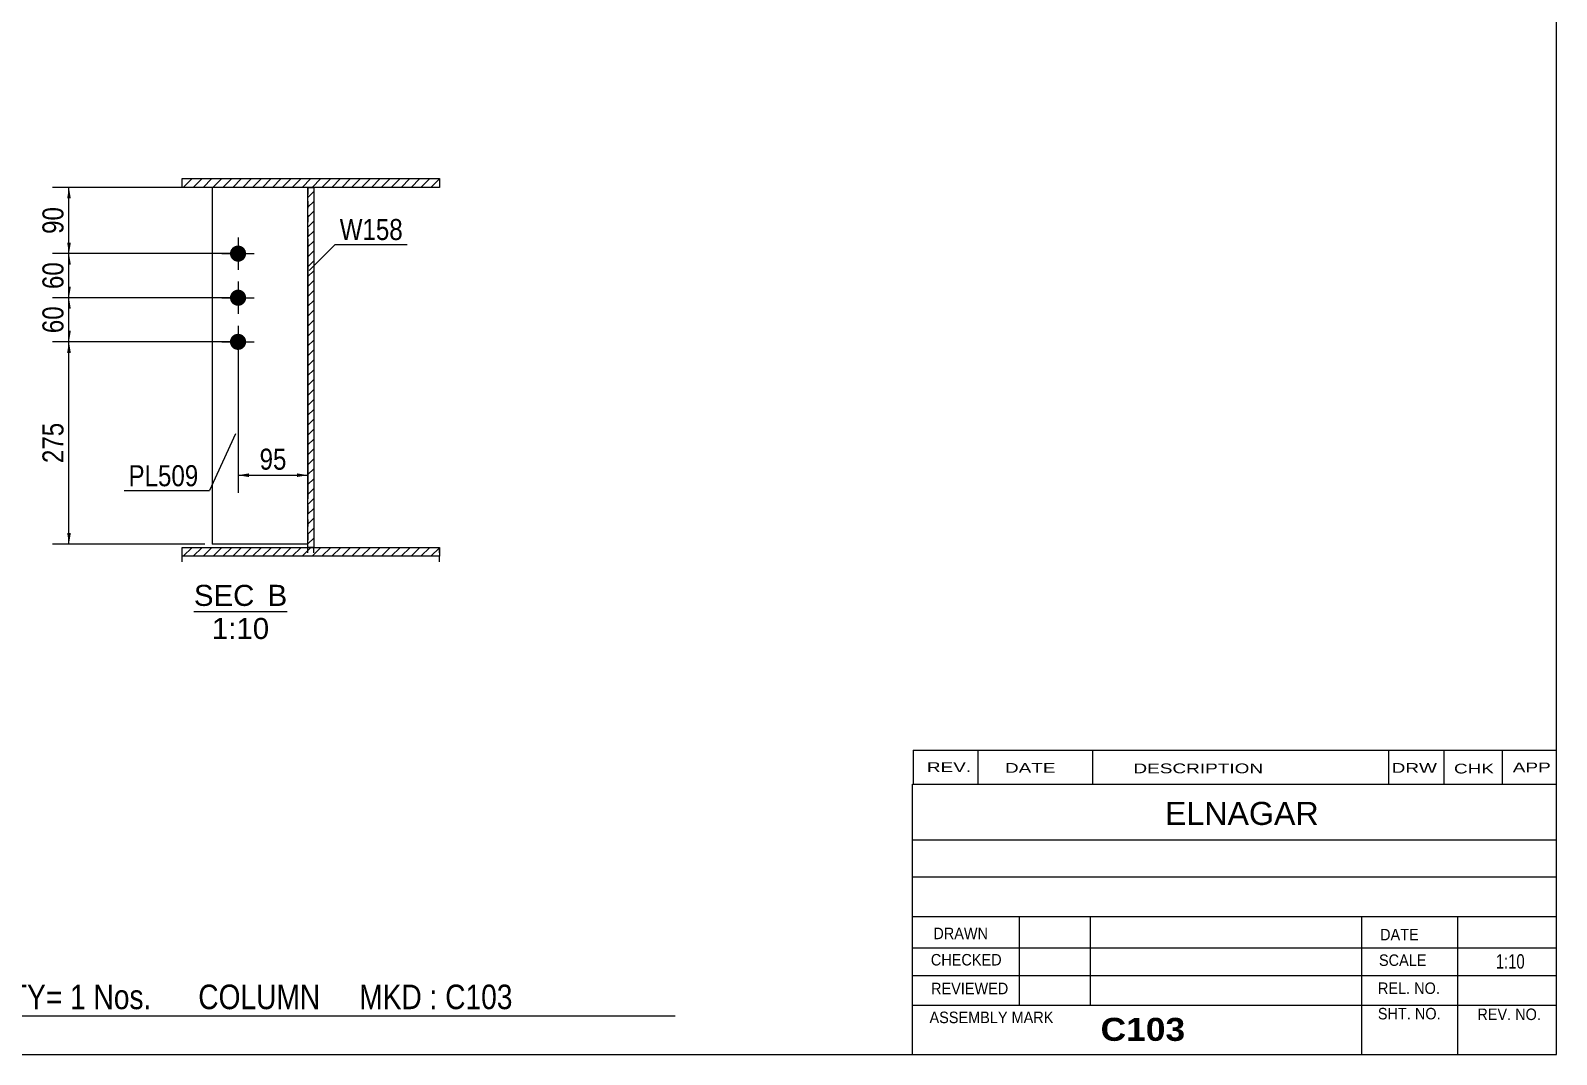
# Model space of a CAD drawing. Header units: millimetres. Extents: x -318 to 94, y -164 to 123.
# Drawn here: x -113.6 to 94, y -164 to -24.8 of the extents above; entities that cross this region are included whole.
import ezdxf

# ---------------------------------------------------------------- set-up
doc = ezdxf.new("R2010")
doc.units = ezdxf.units.MM
doc.linetypes.add('DXK_LINE_DOT1', pattern=[1.8814, 0.9407, -0.9407])
doc.styles.add('Arial', font='ARIAL.TTF', dxfattribs={"height": 0.2})
doc.styles.add('Arial Bold', font='ARIALBD.TTF', dxfattribs={"height": 0.2})
doc.styles.add('Arial Narrow', font='ARIALN.TTF', dxfattribs={"height": 0.2})

# ---------------------------------------------------------------- blocks, each defined once
blk = doc.blocks.new('Unknown-623327787-1210')
at = {"color": 5, "linetype": 'Continuous'}
for p, q in [((94.02, -164.04), (94.02, 122.96)), ((-315.98, -164.04), (94.02, -164.04))]:
    blk.add_line(p, q, dxfattribs=at)
blk = doc.blocks.new('Unknown-623327787-13 - 2257')
at = {"color": 1, "linetype": 'Continuous'}
blk.add_line((-91.34, -103.78), (-78.66, -103.78), dxfattribs=at)
at = {"color": 0, "linetype": 'Continuous'}
for points in [[(-83.12, -103.03), (-83.12, -100.03), (-91.34, -100.03), (-91.34, -103.03)], [(-78.66, -103.03), (-78.66, -100.03), (-81.32, -100.03), (-81.32, -103.03)], [(-81.11, -107.53), (-81.11, -104.53), (-88.89, -104.53), (-88.89, -107.53)]]:
    blk.add_wipeout(points, dxfattribs=at)
at = {"color": 136, "linetype": 'Continuous', "style": 'Arial'}
for s, height, p in [('SEC', 2.865, (-91.34, -103.03)), ('B', 2.87, (-81.32, -103.03)), ('1:10', 2.865, (-88.89, -107.53))]:
    blk.add_text(s, height=height, dxfattribs=at).set_placement(p)
blk = doc.blocks.new('Part-623327787-2293 - 2257')
at = {"color": 2, "linetype": 'Continuous'}
for p in [(-88.83, -46.11), (-75.83, -94.61)]:
    blk.add_line(p, (-88.83, -94.61), dxfattribs=at)
at = {"color": 7, "linetype": 'DXK_LINE_DOT1'}
for q in [(-88.83, -46.11), (-75.83, -94.61)]:
    blk.add_line((-75.83, -46.11), q, dxfattribs=at)
blk = doc.blocks.new('Bolt-623327787-2306 - 2257')
at = {"linetype": 'Continuous'}
for points in [[(-85.33, -54.01, -1), (-85.33, -56.21, -1)], [(-85.33, -60.01, -1), (-85.33, -62.21, -1)], [(-85.33, -66.01, -1), (-85.33, -68.21, -1)]]:
    blk.add_hatch(color=3, dxfattribs=at).paths.add_polyline_path(points)
at = {"color": 3, "linetype": 'Continuous'}
for p, q in [((-85.33, -52.91), (-85.33, -57.31)), ((-87.53, -55.11), (-83.13, -55.11)), ((-85.33, -58.91), (-85.33, -63.31)), ((-87.53, -61.11), (-83.13, -61.11)), ((-85.33, -64.91), (-85.33, -69.31)), ((-87.53, -67.11), (-83.13, -67.11))]:
    blk.add_line(p, q, dxfattribs=at)
blk = doc.blocks.new('Part-623327787-2265 - 2257')
at = {"linetype": 'Continuous'}
h = blk.add_hatch(dxfattribs=at)
h.set_pattern_fill('', scale=0.3, style=0, pattern_type=0)
h.set_pattern_definition([(45, (-92.9251, -44.9062), (-0.67352, 0.67352), [])])
h.paths.add_polyline_path([(-57.93, -44.91), (-92.93, -44.91), (-92.93, -46.11), (-57.93, -46.11)])
at = {"color": 2, "linetype": 'Continuous'}
for p, q in [((-92.93, -44.91), (-57.93, -44.91)), ((-92.93, -46.11), (-92.93, -44.91)), ((-57.93, -44.91), (-57.93, -46.11)), ((-57.93, -46.11), (-92.93, -46.11))]:
    blk.add_line(p, q, dxfattribs=at)
blk = doc.blocks.new('Part-623327787-2268 - 2257')
at = {"linetype": 'Continuous'}
h = blk.add_hatch(dxfattribs=at)
h.set_pattern_fill('', scale=0.3, style=0, pattern_type=0)
h.set_pattern_definition([(45, (-92.9251, -95.0829), (-0.67352, 0.67352), [])])
h.paths.add_polyline_path([(-57.93, -95.08), (-92.93, -95.08), (-92.93, -96.28), (-57.93, -96.28)])
at = {"color": 7, "linetype": 'DXK_LINE_DOT1'}
for p, q in [((-92.93, -95.83), (-92.93, -95.08)), ((-57.93, -95.83), (-57.93, -95.08))]:
    blk.add_line(p, q, dxfattribs=at)
at = {"color": 2, "linetype": 'Continuous'}
for p, q in [((-92.93, -95.08), (-57.93, -95.08)), ((-92.93, -96.28), (-92.93, -95.08)), ((-57.93, -95.08), (-57.93, -96.28)), ((-92.93, -97.03), (-92.93, -96.28)), ((-57.93, -96.28), (-92.93, -96.28)), ((-57.93, -97.03), (-57.93, -96.28))]:
    blk.add_line(p, q, dxfattribs=at)
blk = doc.blocks.new('Part-623327787-2304 - 2257')
at = {"linetype": 'Continuous'}
h = blk.add_hatch(dxfattribs=at)
h.set_pattern_fill('', scale=0.3, style=0, pattern_type=0)
h.set_pattern_definition([(45, (-75.8251, -46.1062), (-0.67352, 0.67352), [])])
h.paths.add_polyline_path([(-75.03, -46.11), (-75.83, -46.11), (-75.83, -95.08), (-75.03, -95.08)])
at = {"color": 2, "linetype": 'Continuous'}
for p, q in [((-75.83, -46.11), (-75.03, -46.11)), ((-75.83, -95.08), (-75.83, -46.11)), ((-75.03, -46.11), (-75.03, -95.08)), ((-75.03, -95.08), (-75.83, -95.08))]:
    blk.add_line(p, q, dxfattribs=at)
at = {"color": 7, "linetype": 'DXK_LINE_DOT1'}
for p, q in [((-75.83, -95.83), (-75.83, -95.08)), ((-75.03, -95.83), (-75.03, -95.08))]:
    blk.add_line(p, q, dxfattribs=at)
blk = doc.blocks.new('StraightDimension-623327787-2321 - 2257')
at = {"linetype": 'Continuous'}
for points in [[(-108.58, -47.61), (-108.33, -46.11), (-108.08, -47.61)], [(-108.08, -53.61), (-108.33, -55.11), (-108.58, -53.61)]]:
    blk.add_hatch(color=7, dxfattribs=at).paths.add_polyline_path(points)
at = {"color": 7, "linetype": 'Continuous'}
for p, q in [((-76.83, -46.11), (-110.58, -46.11)), ((-108.33, -55.11), (-108.33, -46.11)), ((-86.33, -55.11), (-110.58, -55.11))]:
    blk.add_line(p, q, dxfattribs=at)
at = {"color": 0}
blk.add_wipeout([(-108.48, -48.18), (-112.68, -48.18), (-112.68, -53.03), (-108.48, -53.03)], dxfattribs=at)
at = {"color": 3, "style": 'Arial Narrow'}
blk.add_text('90', height=2.863, rotation=90.0002, dxfattribs=at).set_placement((-109.08, -52.43))
blk = doc.blocks.new('StraightDimension-623327787-2327 - 2257')
at = {"linetype": 'Continuous'}
for points in [[(-108.58, -68.61), (-108.33, -67.11), (-108.08, -68.61)], [(-108.08, -93.11), (-108.33, -94.61), (-108.58, -93.11)]]:
    blk.add_hatch(color=7, dxfattribs=at).paths.add_polyline_path(points)
at = {"color": 7, "linetype": 'Continuous'}
for p, q in [((-86.33, -67.11), (-110.58, -67.11)), ((-108.33, -94.61), (-108.33, -67.11)), ((-89.83, -94.61), (-110.58, -94.61))]:
    blk.add_line(p, q, dxfattribs=at)
at = {"color": 0}
blk.add_wipeout([(-108.48, -77.51), (-112.68, -77.51), (-112.68, -84.2), (-108.48, -84.2)], dxfattribs=at)
at = {"color": 3, "style": 'Arial Narrow'}
blk.add_text('275', height=2.863, rotation=90.0002, dxfattribs=at).set_placement((-109.08, -83.6))
blk = doc.blocks.new('StraightDimension-623327787-2336 - 2257')
at = {"linetype": 'Continuous'}
for points in [[(-83.83, -85.5), (-85.33, -85.25), (-83.83, -85)], [(-77.33, -85), (-75.83, -85.25), (-77.33, -85.5)]]:
    blk.add_hatch(color=7, dxfattribs=at).paths.add_polyline_path(points)
at = {"color": 7, "linetype": 'Continuous'}
for p, q in [((-75.83, -53.08), (-75.83, -87.65)), ((-85.33, -68.11), (-85.33, -87.65)), ((-85.33, -85.25), (-75.83, -85.25))]:
    blk.add_line(p, q, dxfattribs=at)
at = {"color": 0}
blk.add_wipeout([(-78.15, -85.1), (-78.15, -80.9), (-83, -80.9), (-83, -85.1)], dxfattribs=at)
at = {"color": 3, "style": 'Arial Narrow'}
blk.add_text('95', height=2.863, dxfattribs=at).set_placement((-82.4, -84.5))
blk = doc.blocks.new('StraightDimension-623327787-3036 - 2257')
at = {"linetype": 'Continuous'}
for points in [[(-108.58, -62.61), (-108.33, -61.11), (-108.08, -62.61)], [(-108.08, -65.61), (-108.33, -67.11), (-108.58, -65.61)]]:
    blk.add_hatch(color=7, dxfattribs=at).paths.add_polyline_path(points)
at = {"color": 7, "linetype": 'Continuous'}
for p, q in [((-86.33, -61.11), (-110.58, -61.11)), ((-108.33, -67.11), (-108.33, -61.11)), ((-86.33, -67.11), (-110.58, -67.11))]:
    blk.add_line(p, q, dxfattribs=at)
at = {"color": 0}
blk.add_wipeout([(-108.48, -61.68), (-112.68, -61.68), (-112.68, -66.53), (-108.48, -66.53)], dxfattribs=at)
at = {"color": 3, "style": 'Arial Narrow'}
blk.add_text('60', height=2.863, rotation=90.0002, dxfattribs=at).set_placement((-109.08, -65.93))
blk = doc.blocks.new('StraightDimension-623327787-3038 - 2257')
at = {"linetype": 'Continuous'}
for points in [[(-108.58, -56.61), (-108.33, -55.11), (-108.08, -56.61)], [(-108.08, -59.61), (-108.33, -61.11), (-108.58, -59.61)]]:
    blk.add_hatch(color=7, dxfattribs=at).paths.add_polyline_path(points)
at = {"color": 7, "linetype": 'Continuous'}
for p, q in [((-86.33, -55.11), (-110.58, -55.11)), ((-108.33, -61.11), (-108.33, -55.11)), ((-86.33, -61.11), (-110.58, -61.11))]:
    blk.add_line(p, q, dxfattribs=at)
at = {"color": 0}
blk.add_wipeout([(-108.48, -55.68), (-112.68, -55.68), (-112.68, -60.53), (-108.48, -60.53)], dxfattribs=at)
at = {"color": 3, "style": 'Arial Narrow'}
blk.add_text('60', height=2.863, rotation=90.0002, dxfattribs=at).set_placement((-109.08, -59.93))
blk = doc.blocks.new('CBS_CALLOFF-623327787-4074')
at = {"color": 7, "linetype": 'Continuous'}
blk.add_line((-142.11, -158.77), (-25.87, -158.79), dxfattribs=at)
at = {"color": 3, "linetype": 'Continuous', "style": 'Arial Narrow'}
blk.add_text('QTY= 1 Nos.      COLUMN     MKD : C103', height=3.3405, dxfattribs=at).set_placement((-119.35, -157.88))
blk = doc.blocks.new('CBS_NAME_BLOG-623327787-4075')
at = {"color": 7, "linetype": 'Continuous'}
for p, q in [((6.42, -127.29), (93.94, -127.29)), ((6.42, -164), (6.42, -127.29)), ((6.42, -134.83), (93.94, -134.83)), ((6.5, -139.88), (94.01, -139.88)), ((6.42, -145.26), (93.94, -145.26)), ((20.95, -157.36), (20.95, -145.26)), ((30.63, -157.34), (30.63, -145.27)), ((67.55, -164), (67.55, -145.27)), ((80.6, -164), (80.6, -145.26)), ((6.43, -149.55), (94.01, -149.54)), ((6.42, -153.3), (93.94, -153.3)), ((6.42, -157.34), (93.94, -157.34)), ((6.42, -164.04), (94.01, -164.04))]:
    blk.add_line(p, q, dxfattribs=at)
at = {"color": 3, "linetype": 'Continuous', "style": 'Arial'}
blk.add_text('ELNAGAR', height=3.133, dxfattribs=at).set_placement((40.75, -132.82))
at = {"color": 3, "linetype": 'Continuous'}
for s, height, style, width, p in [('DRAWN', 1.566, 'Arial', 0.9, (9.25, -148.36)), ('DATE', 1.566, 'Arial', 0.9, (70.02, -148.52)), ('CHECKED', 1.566, 'Arial', 0.9, (8.91, -151.94)), ('SCALE', 1.566, 'Arial', 0.9, (69.87, -152)), ('1:10', 1.957, 'Arial Narrow', 0.9, (85.76, -152.36)), ('REVIEWED', 1.566, 'Arial', 0.9, (8.94, -155.85)), ('REL. NO.', 1.566, 'Arial', 0.9, (69.73, -155.81)), ('SHT. NO.', 1.566, 'Arial', 0.9, (69.72, -159.27)), ('ASSEMBLY MARK', 1.5663, 'Arial', 0.9, (8.73, -159.78)), ('C103', 3.131, 'Arial Bold', 1.1, (32, -162.19)), ('REV. NO.', 1.566, 'Arial', 0.9, (83.25, -159.36))]:
    blk.add_text(s, height=height, dxfattribs=dict(at, style=style, width=width)).set_placement(p)
blk = doc.blocks.new('CBS_REVISION-623327787-4076')
at = {"color": 7, "linetype": 'Continuous'}
for p, q in [((6.51, -122.66), (94.01, -122.66)), ((6.51, -122.66), (6.51, -127.29)), ((15.3, -122.66), (15.3, -127.29)), ((30.9, -122.66), (30.9, -127.23)), ((71.15, -122.66), (71.15, -127.29)), ((78.7, -122.66), (78.7, -127.29)), ((86.64, -122.66), (86.64, -127.29)), ((6.51, -127.29), (94.01, -127.29))]:
    blk.add_line(p, q, dxfattribs=at)
at = {"color": 7, "style": 'Arial Narrow', "width": 1.7}
for s, height, p in [('REV.', 1.326, (8.37, -125.62)), ('DATE', 1.326, (18.99, -125.73)), ('DESCRIPTION', 1.3257, (36.47, -125.79)), ('DRW', 1.326, (71.59, -125.73)), ('CHK', 1.326, (80.07, -125.82)), ('APP', 1.326, (88.07, -125.66))]:
    blk.add_text(s, height=height, dxfattribs=at).set_placement(p)
blk = doc.blocks.new('Mark-623327787-2289 - 2257')
at = {"color": 7, "linetype": 'Continuous'}
blk.add_line((-85.7, -79.62), (-89.23, -87.35), dxfattribs=at)
at = {"color": 0}
blk.add_wipeout([(-90.73, -86.75), (-90.73, -83.75), (-100.23, -83.75), (-100.23, -86.75)], dxfattribs=at)
blk.add_wipeout([(-90.73, -86.75), (-90.73, -83.75), (-100.23, -83.75), (-100.23, -86.75)], dxfattribs=at)
at = {"color": 7, "linetype": 'Continuous'}
blk.add_line((-100.83, -87.35), (-89.23, -87.35), dxfattribs=at)
at = {"color": 3, "style": 'Arial Narrow'}
blk.add_text('PL509', height=2.863, dxfattribs=at).set_placement((-100.23, -86.75))
blk = doc.blocks.new('Mark-623327787-2300 - 2257')
at = {"color": 0}
blk.add_wipeout([(-62.91, -53.26), (-62.91, -50.26), (-71.5, -50.26), (-71.5, -53.26)], dxfattribs=at)
blk.add_wipeout([(-62.91, -53.26), (-62.91, -50.26), (-71.5, -50.26), (-71.5, -53.26)], dxfattribs=at)
at = {"color": 7, "linetype": 'Continuous'}
for p, q in [((-75.64, -57.4), (-72.1, -53.86)), ((-72.1, -53.86), (-62.31, -53.86))]:
    blk.add_line(p, q, dxfattribs=at)
at = {"color": 3, "style": 'Arial Narrow'}
blk.add_text('W158', height=2.863, dxfattribs=at).set_placement((-71.5, -53.26))

msp = doc.modelspace()

# ---------------------------------------------------------------- block references
for name in ['Unknown-623327787-1210', 'Part-623327787-2265 - 2257', 'Part-623327787-2293 - 2257', 'Part-623327787-2304 - 2257', 'Bolt-623327787-2306 - 2257', 'Part-623327787-2268 - 2257', 'CBS_REVISION-623327787-4076', 'CBS_NAME_BLOG-623327787-4075', 'CBS_CALLOFF-623327787-4074']:
    msp.add_blockref(name, (0, 0))

# ---------------------------------------------------------------- next in the draw order: block references
for name in ['StraightDimension-623327787-2321 - 2257', 'StraightDimension-623327787-2327 - 2257', 'Unknown-623327787-13 - 2257']:
    msp.add_blockref(name, (0, 0))

# ---------------------------------------------------------------- next in the draw order: block references
msp.add_blockref('StraightDimension-623327787-2336 - 2257', (0, 0))

# ---------------------------------------------------------------- next in the draw order: block references
for name in ['Mark-623327787-2300 - 2257', 'StraightDimension-623327787-3036 - 2257', 'Mark-623327787-2289 - 2257']:
    msp.add_blockref(name, (0, 0))

# ---------------------------------------------------------------- next in the draw order: block references
msp.add_blockref('StraightDimension-623327787-3038 - 2257', (0, 0))

doc.saveas('drawing.dxf')
